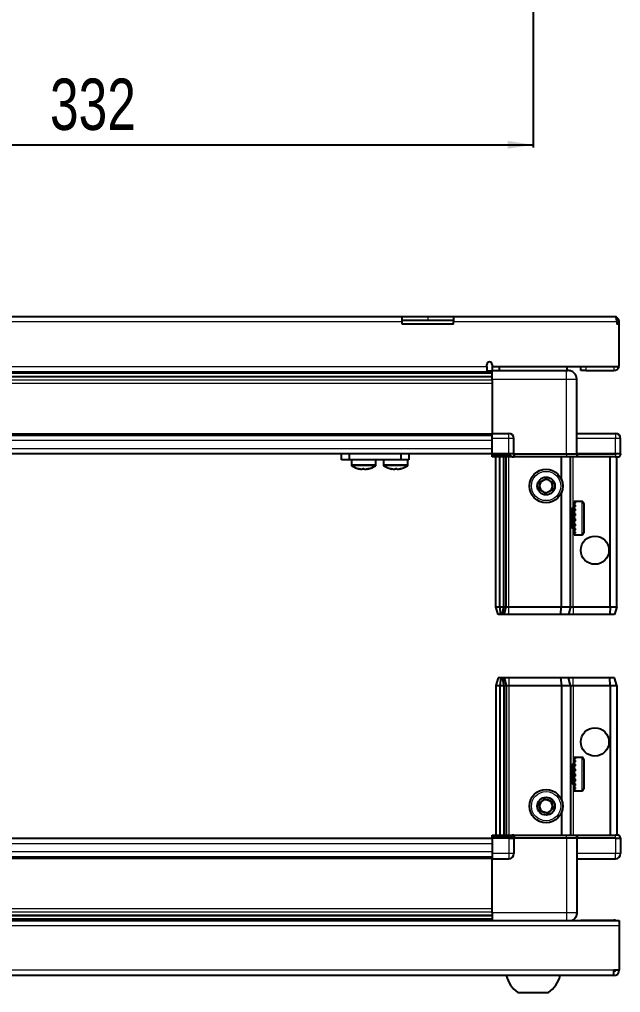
# Model space of a CAD drawing. Header units: millimetres. Extents: x 1021 to 2552, y 463 to 1596.
# Drawn here: x 1310.6 to 1544.6, y 463 to 842 of the extents above; entities that cross this region are included whole.
import ezdxf

# ---------------------------------------------------------------- set-up
doc = ezdxf.new("R2010")
doc.units = ezdxf.units.MM
doc.layers.add('FORMAT', color=7, linetype='Continuous')
doc.styles.add('SLDTEXTSTYLE0', font='TXT', dxfattribs={"width": 0.75})
doc.dimstyles.new('SLDDIMSTYLE0', dxfattribs={"dimtxt": 20, "dimasz": 10, "dimexe": 0, "dimexo": 0.0625, "dimgap": 5, "dimtad": 2, "dimdec": 1, "dimrnd": 1e-09, "dimzin": 12, "dimdsep": 46, "dimtxsty": 'SLDTEXTSTYLE0', "dimsah": 1, "dimcen": 0.09, "dimadec": 0, "dimazin": 3, "dimtfac": 1, "dimtofl": 0, "dimtmove": 0, "dimatfit": 3, "dimfxl": 0, "dimfrac": 2, "dimtolj": 1, "dimtzin": 12, "dimarcsym": 0})

# ---------------------------------------------------------------- blocks, each defined once
blk = doc.blocks.new('_D_2')
at = {"layer": 'FORMAT'}
for p, q in [((1178.63, 883.65), (1178.63, 792.16)), ((1510.63, 883.65), (1510.63, 792.16)), ((1178.63, 793.16), (1510.63, 793.16))]:
    blk.add_line(p, q, dxfattribs=at)
for points in [[(1178.63, 793.16), (1188.63, 791.63), (1188.63, 794.7)], [(1510.63, 793.16), (1500.63, 794.7), (1500.63, 791.63)]]:
    blk.add_solid(points, dxfattribs=at)
at = {"layer": 'FORMAT', "insert": (1322.46, 818.95), "char_height": 20, "attachment_point": 1, "style": 'SLDTEXTSTYLE0'}
blk.add_mtext('332', dxfattribs=at)

msp = doc.modelspace()

# ---------------------------------------------------------------- linework, layer by layer
at = {"color": 7, "linetype": 'Continuous', "lineweight": 25}
for p, q in [((1229.63, 726.27), (1459.63, 726.27)), ((1459.63, 724.17), (1459.63, 726.27)), ((1459.63, 726.27), (1469.63, 726.27)), ((1469.63, 724.77), (1459.63, 724.77)), ((1459.63, 723.27), (1459.63, 724.17)), ((1469.63, 726.27), (1479.63, 726.27)), ((1479.63, 724.77), (1469.63, 724.77)), ((1479.63, 726.27), (1542.53, 726.27)), ((1479.63, 726.27), (1479.63, 724.17)), ((1479.63, 723.27), (1479.63, 724.17)), ((1543.13, 724.17), (1543.13, 723.27)), ((1543.13, 724.17), (1544.13, 724.17)), ((1544.13, 723.27), (1544.13, 724.17)), ((1479.63, 723.27), (1459.63, 723.27)), ((1544.13, 723.27), (1543.13, 723.27)), ((1544.13, 706.77), (1544.13, 723.27)), ((1492.63, 706.87), (1492.63, 707.62)), ((1492.63, 706.87), (1492.63, 704.77)), ((1494.63, 707.62), (1494.63, 706.77)), ((1494.63, 706.77), (1544.13, 706.77)), ((1494.63, 706.77), (1494.63, 705.27)), ((1494.63, 705.27), (1523.63, 705.27)), ((1497.38, 706.77), (1497.38, 705.27)), ((1523.88, 705.27), (1523.88, 706.77)), ((1529.13, 705.27), (1529.13, 706.77)), ((1531.13, 705.27), (1529.13, 705.27)), ((1531.13, 705.27), (1542.03, 705.27)), ((1494.63, 702.83), (1194.63, 702.83)), ((1494.63, 702.8), (1194.63, 702.8)), ((1196.63, 704.77), (1492.63, 704.77)), ((1220.75, 704.62), (1468.51, 704.62)), ((1463.13, 704.77), (1463.13, 704.62)), ((1463.24, 704.77), (1463.24, 704.62)), ((1463.42, 704.77), (1463.42, 704.62)), ((1463.93, 704.77), (1463.93, 704.62)), ((1464.32, 704.77), (1464.32, 704.62)), ((1465.18, 704.77), (1465.18, 704.62)), ((1465.74, 704.77), (1465.74, 704.62)), ((1466.86, 704.77), (1466.86, 704.62)), ((1467.54, 704.77), (1467.54, 704.62)), ((1468.51, 704.62), (1468.81, 704.62)), ((1468.81, 704.77), (1468.81, 704.62)), ((1468.81, 704.62), (1468.82, 704.62)), ((1468.82, 704.62), (1469.55, 704.62)), ((1469.07, 704.77), (1469.07, 704.62)), ((1469.55, 704.77), (1469.55, 704.62)), ((1469.55, 704.62), (1470.84, 704.62)), ((1470.75, 704.62), (1494.63, 704.62)), ((1470.84, 704.77), (1470.84, 704.62)), ((1470.94, 704.77), (1470.94, 704.62)), ((1471.56, 704.77), (1471.56, 704.62)), ((1472.76, 704.77), (1472.76, 704.62)), ((1473.38, 704.77), (1473.38, 704.62)), ((1474.36, 704.77), (1474.36, 704.62)), ((1474.84, 704.77), (1474.84, 704.62)), ((1475.51, 704.77), (1475.51, 704.62)), ((1475.79, 704.77), (1475.79, 704.62)), ((1476.08, 704.77), (1476.08, 704.62)), ((1476.13, 704.62), (1476.13, 704.77)), ((1476.13, 704.77), (1476.13, 704.62)), ((1494.63, 701.77), (1494.63, 680.77)), ((1527.63, 672.77), (1527.63, 701.77)), ((1194.63, 680.12), (1494.63, 680.12)), ((1494.63, 680.77), (1501.13, 680.77)), ((1494.63, 678.77), (1494.63, 680.77)), ((1494.63, 672.77), (1494.63, 678.77)), ((1503.13, 672.77), (1503.13, 678.77)), ((1527.63, 680.77), (1542.63, 680.77)), ((1544.63, 672.77), (1544.63, 678.77)), ((1194.63, 672.92), (1494.63, 672.92)), ((1435.98, 670.42), (1435.98, 672.92)), ((1438.98, 672.92), (1438.98, 670.42)), ((1459.18, 670.42), (1459.18, 672.92)), ((1462.18, 672.92), (1462.18, 670.42)), ((1494.63, 672.77), (1501.13, 672.77)), ((1494.63, 672.77), (1494.63, 672.44)), ((1494.63, 672.77), (1494.63, 672.77)), ((1501.13, 672.77), (1494.63, 672.77)), ((1494.63, 671.57), (1494.63, 672.44)), ((1494.63, 672.44), (1494.63, 672.44)), ((1494.63, 672.44), (1501.13, 672.44)), ((1502.45, 671.57), (1494.63, 671.57)), ((1496.13, 613.27), (1496.13, 671.57)), ((1497.63, 613.27), (1497.63, 671.57)), ((1499.13, 613.27), (1499.13, 671.57)), ((1500.13, 613.27), (1500.13, 671.57)), ((1503.13, 672.77), (1501.13, 672.77)), ((1502.45, 671.57), (1503.13, 671.57)), ((1503.13, 672.77), (1503.13, 671.57)), ((1503.13, 672.77), (1503.33, 672.77)), ((1503.33, 671.57), (1503.13, 671.57)), ((1503.33, 672.77), (1523.63, 672.77)), ((1523.63, 671.57), (1503.33, 671.57)), ((1521.63, 662.77), (1521.63, 671.57)), ((1523.63, 672.77), (1527.63, 672.77)), ((1527.63, 671.57), (1523.63, 671.57)), ((1525.13, 613.27), (1525.13, 671.57)), ((1527.63, 672.77), (1527.63, 671.57)), ((1527.63, 672.77), (1527.83, 672.77)), ((1527.83, 671.57), (1527.63, 671.57)), ((1527.83, 672.77), (1542.63, 672.77)), ((1542.63, 672.77), (1527.83, 672.77)), ((1542.63, 671.57), (1527.83, 671.57)), ((1540.63, 613.27), (1540.63, 671.57)), ((1544.63, 672.77), (1542.63, 672.77)), ((1542.63, 671.57), (1544.13, 671.57)), ((1543.13, 613.27), (1543.13, 671.57)), ((1544.13, 671.57), (1544.63, 672.44)), ((1544.63, 672.77), (1544.63, 672.44)), ((1438.98, 670.42), (1435.98, 670.42)), ((1459.18, 670.42), (1438.98, 670.42)), ((1439.83, 670.42), (1439.83, 668.52)), ((1449.33, 668.52), (1449.33, 670.42)), ((1449.38, 668.52), (1449.38, 670.42)), ((1452.33, 670.42), (1452.33, 668.52)), ((1462.18, 670.42), (1459.18, 670.42)), ((1461.83, 668.52), (1461.83, 670.42)), ((1521.63, 613.27), (1521.63, 657.77)), ((1526.63, 652.17), (1526.53, 652.17)), ((1526.53, 652.17), (1526.53, 643.37)), ((1529.53, 654.27), (1526.63, 654.27)), ((1526.63, 654.27), (1526.63, 654.26)), ((1527.13, 654.26), (1526.63, 654.26)), ((1526.63, 654.26), (1526.63, 654.18)), ((1526.63, 654.18), (1526.63, 653.84)), ((1527.13, 654.18), (1526.63, 654.18)), ((1527.13, 653.84), (1526.63, 653.84)), ((1526.63, 653.84), (1526.63, 653.53)), ((1526.63, 653.53), (1526.63, 652.82)), ((1527.13, 653.53), (1526.63, 653.53)), ((1527.13, 652.82), (1526.63, 652.82)), ((1526.63, 652.82), (1526.63, 652.32)), ((1526.63, 652.32), (1526.63, 651.31)), ((1527.13, 652.32), (1526.63, 652.32)), ((1527.13, 654.18), (1527.13, 654.26)), ((1527.13, 653.53), (1527.13, 653.84)), ((1527.13, 652.32), (1527.13, 652.82)), ((1530.33, 653.47), (1530.33, 651.99)), ((1530.33, 651.99), (1530.33, 642.07)), ((1525.16, 651.77), (1525.13, 651.77)), ((1525.65, 651.08), (1525.16, 651.77)), ((1525.16, 651.77), (1525.16, 650.73)), ((1525.16, 650.73), (1525.16, 643.77)), ((1526.13, 651.77), (1525.65, 651.08)), ((1525.65, 651.08), (1525.65, 650.22)), ((1525.65, 650.22), (1525.65, 644.46)), ((1526.13, 651.77), (1526.13, 650.73)), ((1526.13, 650.73), (1526.13, 643.77)), ((1527.13, 651.31), (1526.63, 651.31)), ((1526.63, 651.31), (1526.63, 650.67)), ((1526.63, 650.67), (1526.63, 649.45)), ((1527.13, 650.67), (1526.63, 650.67)), ((1527.13, 649.45), (1526.63, 649.45)), ((1526.63, 649.45), (1526.63, 648.91)), ((1527.13, 648.91), (1526.63, 648.91)), ((1526.63, 648.73), (1526.63, 647.43)), ((1527.13, 648.73), (1526.63, 648.73)), ((1527.13, 650.67), (1527.13, 651.31)), ((1527.13, 648.73), (1527.13, 649.45)), ((1525.16, 643.77), (1525.65, 644.46)), ((1525.65, 644.46), (1526.13, 643.77)), ((1527.13, 647.43), (1526.63, 647.43)), ((1527.13, 647.04), (1526.63, 647.04)), ((1526.63, 647.04), (1526.63, 646.69)), ((1527.13, 646.69), (1526.63, 646.69)), ((1526.63, 646.69), (1526.63, 645.44)), ((1527.13, 645.44), (1526.63, 645.44)), ((1526.63, 645.44), (1526.63, 644.76)), ((1526.63, 644.76), (1526.63, 643.68)), ((1527.13, 644.76), (1526.63, 644.76)), ((1527.13, 646.69), (1527.13, 647.43)), ((1527.13, 644.76), (1527.13, 645.44)), ((1525.13, 643.77), (1525.16, 643.77)), ((1526.53, 643.37), (1526.63, 643.37)), ((1527.13, 643.68), (1526.63, 643.68)), ((1526.63, 643.68), (1526.63, 643.13)), ((1526.63, 643.13), (1526.63, 642.32)), ((1527.13, 643.13), (1526.63, 643.13)), ((1527.13, 642.32), (1526.63, 642.32)), ((1526.63, 642.32), (1526.63, 641.95)), ((1526.63, 641.95), (1526.63, 641.49)), ((1527.13, 641.95), (1526.63, 641.95)), ((1527.13, 641.49), (1526.63, 641.49)), ((1526.63, 641.49), (1526.63, 641.34)), ((1526.63, 641.34), (1526.63, 641.27)), ((1527.13, 641.34), (1526.63, 641.34)), ((1526.63, 641.27), (1529.53, 641.27)), ((1527.13, 643.13), (1527.13, 643.68)), ((1527.13, 641.95), (1527.13, 642.32)), ((1527.13, 641.34), (1527.13, 641.49)), ((1496.13, 613.27), (1497.63, 613.27)), ((1496.93, 610.27), (1496.13, 613.27)), ((1498.08, 610.27), (1496.93, 610.27)), ((1497.63, 613.27), (1499.13, 613.27)), ((1498.08, 610.27), (1497.63, 613.27)), ((1498.58, 610.27), (1498.08, 610.27)), ((1498.58, 610.27), (1499.13, 613.27)), ((1499.33, 610.27), (1498.58, 610.27)), ((1499.13, 613.27), (1500.13, 613.27)), ((1499.33, 610.27), (1500.13, 613.27)), ((1501.13, 610.27), (1499.33, 610.27)), ((1500.13, 613.27), (1501.13, 613.27)), ((1501.13, 613.27), (1521.63, 613.27)), ((1521.3, 610.27), (1501.13, 610.27)), ((1521.3, 610.27), (1521.63, 613.27)), ((1524.33, 610.27), (1521.3, 610.27)), ((1521.63, 613.27), (1525.13, 613.27)), ((1525.13, 613.27), (1524.33, 610.27)), ((1526.13, 610.27), (1524.33, 610.27)), ((1525.13, 613.27), (1526.13, 613.27)), ((1526.13, 613.27), (1540.63, 613.27)), ((1540.47, 610.27), (1526.13, 610.27)), ((1540.63, 613.27), (1540.47, 610.27)), ((1542.33, 610.27), (1540.47, 610.27)), ((1540.63, 613.27), (1543.13, 613.27)), ((1543.13, 613.27), (1542.33, 610.27)), ((1496.93, 585.57), (1496.13, 582.57)), ((1498.08, 585.57), (1496.93, 585.57)), ((1498.08, 585.57), (1497.63, 582.57)), ((1498.58, 585.57), (1498.08, 585.57)), ((1498.58, 585.57), (1499.13, 582.57)), ((1499.33, 585.57), (1498.58, 585.57)), ((1499.33, 585.57), (1500.13, 582.57)), ((1501.13, 585.57), (1499.33, 585.57)), ((1521.3, 585.57), (1501.13, 585.57)), ((1521.3, 585.57), (1521.63, 582.57)), ((1524.33, 585.57), (1521.3, 585.57)), ((1525.13, 582.57), (1524.33, 585.57)), ((1526.13, 585.57), (1524.33, 585.57)), ((1540.47, 585.57), (1526.13, 585.57)), ((1540.63, 582.57), (1540.47, 585.57)), ((1542.33, 585.57), (1540.47, 585.57)), ((1543.13, 582.57), (1542.33, 585.57)), ((1496.13, 582.57), (1497.63, 582.57)), ((1496.13, 582.57), (1496.13, 524.27)), ((1497.63, 582.57), (1499.13, 582.57)), ((1497.63, 582.57), (1497.63, 524.27)), ((1499.13, 582.57), (1499.13, 524.27)), ((1499.13, 582.57), (1500.13, 582.57)), ((1500.13, 582.57), (1500.13, 524.27)), ((1500.13, 582.57), (1501.13, 582.57)), ((1501.13, 582.57), (1521.63, 582.57)), ((1521.63, 582.57), (1521.63, 538.07)), ((1521.63, 582.57), (1525.13, 582.57)), ((1525.13, 582.57), (1525.13, 524.27)), ((1525.13, 582.57), (1526.13, 582.57)), ((1526.13, 582.57), (1540.63, 582.57)), ((1540.63, 582.57), (1540.63, 524.27)), ((1540.63, 582.57), (1543.13, 582.57)), ((1543.13, 582.57), (1543.13, 524.27)), ((1529.53, 554.57), (1526.63, 554.57)), ((1527.13, 554.57), (1526.63, 554.57)), ((1526.63, 554.57), (1526.63, 554.53)), ((1526.63, 554.53), (1526.63, 554.24)), ((1527.13, 554.53), (1526.63, 554.53)), ((1527.13, 554.24), (1526.63, 554.24)), ((1526.63, 554.24), (1526.63, 553.97)), ((1527.13, 553.97), (1526.63, 553.97)), ((1526.63, 553.97), (1526.63, 553.3)), ((1527.13, 554.53), (1527.13, 554.57)), ((1527.13, 553.97), (1527.13, 554.24)), ((1530.33, 553.77), (1530.33, 542.37)), ((1525.16, 552.07), (1525.13, 552.07)), ((1525.65, 551.38), (1525.16, 552.07)), ((1525.16, 552.07), (1525.16, 544.07)), ((1526.13, 552.07), (1525.65, 551.38)), ((1525.65, 551.38), (1525.65, 544.76)), ((1526.13, 552.07), (1526.13, 544.07)), ((1526.63, 552.47), (1526.53, 552.47)), ((1526.53, 552.47), (1526.53, 543.67)), ((1527.13, 553.3), (1526.63, 553.3)), ((1526.63, 553.3), (1526.63, 552.83)), ((1526.63, 552.83), (1526.63, 551.85)), ((1527.13, 552.83), (1526.63, 552.83)), ((1527.13, 551.85), (1526.63, 551.85)), ((1526.63, 551.85), (1526.63, 551.23)), ((1526.63, 551.23), (1526.63, 550.03)), ((1527.13, 551.23), (1526.63, 551.23)), ((1527.13, 550.03), (1526.63, 550.03)), ((1526.63, 550.03), (1526.63, 549.4)), ((1527.13, 552.83), (1527.13, 553.3)), ((1527.13, 551.23), (1527.13, 551.85)), ((1527.13, 549.32), (1527.13, 550.03)), ((1527.13, 549.4), (1526.63, 549.4)), ((1526.63, 549.32), (1526.63, 548.02)), ((1527.13, 549.32), (1526.63, 549.32)), ((1527.13, 548.02), (1526.63, 548.02)), ((1527.13, 547.54), (1526.63, 547.54)), ((1526.63, 547.54), (1526.63, 547.29)), ((1526.63, 547.29), (1526.63, 546.02)), ((1527.13, 547.29), (1526.63, 547.29)), ((1527.13, 546.02), (1526.63, 546.02)), ((1526.63, 546.02), (1526.63, 545.33)), ((1527.13, 547.29), (1527.13, 548.02)), ((1527.13, 545.33), (1527.13, 546.02)), ((1525.13, 544.07), (1525.16, 544.07)), ((1525.16, 544.07), (1525.65, 544.76)), ((1525.65, 544.76), (1526.13, 544.07)), ((1526.53, 543.67), (1526.63, 543.67)), ((1526.63, 545.33), (1526.63, 544.21)), ((1527.13, 545.33), (1526.63, 545.33)), ((1527.13, 544.21), (1526.63, 544.21)), ((1526.63, 544.21), (1526.63, 543.64)), ((1526.63, 543.64), (1526.63, 542.79)), ((1527.13, 543.64), (1526.63, 543.64)), ((1527.13, 542.79), (1526.63, 542.79)), ((1526.63, 542.79), (1526.63, 542.39)), ((1526.63, 542.39), (1526.63, 541.88)), ((1527.13, 542.39), (1526.63, 542.39)), ((1527.13, 543.64), (1527.13, 544.21)), ((1527.13, 542.39), (1527.13, 542.79)), ((1527.13, 541.88), (1526.63, 541.88)), ((1526.63, 541.88), (1526.63, 541.69)), ((1526.63, 541.69), (1526.63, 541.57)), ((1527.13, 541.69), (1526.63, 541.69)), ((1526.63, 541.57), (1529.53, 541.57)), ((1527.13, 541.69), (1527.13, 541.88)), ((1521.63, 533.07), (1521.63, 524.27)), ((1494.63, 524.27), (1502.45, 524.27)), ((1494.63, 523.41), (1494.63, 524.27)), ((1501.13, 523.41), (1494.63, 523.41)), ((1494.63, 523.07), (1494.63, 523.41)), ((1501.13, 523.07), (1494.63, 523.07)), ((1494.63, 523.07), (1494.63, 517.07)), ((1501.13, 523.07), (1503.13, 523.07)), ((1503.13, 523.07), (1501.13, 523.07)), ((1503.13, 524.27), (1502.45, 524.27)), ((1503.13, 523.07), (1503.13, 524.27)), ((1503.13, 524.27), (1503.33, 524.27)), ((1503.33, 523.07), (1503.13, 523.07)), ((1503.13, 523.07), (1503.13, 517.07)), ((1503.33, 524.27), (1523.63, 524.27)), ((1523.63, 523.07), (1503.33, 523.07)), ((1523.63, 524.27), (1527.63, 524.27)), ((1527.63, 523.07), (1523.63, 523.07)), ((1527.63, 523.07), (1527.63, 524.27)), ((1527.63, 524.27), (1527.83, 524.27)), ((1527.83, 523.07), (1527.63, 523.07)), ((1527.63, 523.07), (1527.63, 494.07)), ((1527.83, 524.27), (1542.63, 524.27)), ((1542.63, 523.07), (1527.83, 523.07)), ((1544.13, 524.27), (1542.63, 524.27)), ((1542.63, 523.07), (1544.63, 523.07)), ((1544.63, 523.41), (1544.13, 524.27)), ((1544.63, 523.41), (1544.13, 524.27)), ((1544.63, 523.07), (1544.63, 523.41)), ((1544.63, 523.07), (1544.63, 523.41)), ((1544.63, 523.07), (1544.63, 523.07)), ((1544.63, 523.07), (1544.63, 517.07)), ((1494.63, 522.92), (1194.63, 522.92)), ((1494.63, 515.72), (1194.63, 515.72)), ((1494.63, 517.07), (1494.63, 515.07)), ((1494.63, 515.07), (1501.13, 515.07)), ((1494.63, 494.07), (1494.63, 515.07)), ((1527.63, 515.07), (1542.63, 515.07)), ((1194.63, 493.05), (1494.63, 493.05)), ((1194.63, 493.01), (1494.63, 493.01)), ((1145.13, 491.07), (1544.13, 491.07)), ((1468.51, 491.22), (1220.75, 491.22)), ((1463.13, 491.07), (1463.13, 491.22)), ((1463.3, 491.07), (1463.3, 491.22)), ((1463.51, 491.07), (1463.51, 491.22)), ((1464.07, 491.07), (1464.07, 491.22)), ((1464.49, 491.07), (1464.49, 491.22)), ((1465.39, 491.07), (1465.39, 491.22)), ((1465.97, 491.07), (1465.97, 491.22)), ((1467.12, 491.07), (1467.12, 491.22)), ((1467.81, 491.07), (1467.81, 491.22)), ((1469.09, 491.22), (1468.51, 491.22)), ((1469.09, 491.07), (1469.09, 491.22)), ((1469.1, 491.22), (1469.09, 491.22)), ((1469.83, 491.22), (1469.1, 491.22)), ((1469.27, 491.07), (1469.27, 491.22)), ((1469.77, 491.07), (1469.77, 491.22)), ((1469.83, 491.07), (1469.83, 491.22)), ((1470.86, 491.22), (1469.83, 491.22)), ((1469.83, 491.22), (1469.83, 491.22)), ((1494.63, 491.22), (1470.75, 491.22)), ((1471.12, 491.07), (1471.12, 491.22)), ((1471.83, 491.07), (1471.83, 491.22)), ((1473, 491.07), (1473, 491.22)), ((1473.61, 491.07), (1473.61, 491.22)), ((1474.55, 491.07), (1474.55, 491.22)), ((1475, 491.07), (1475, 491.22)), ((1475.62, 491.07), (1475.62, 491.22)), ((1475.87, 491.07), (1475.87, 491.22)), ((1476.11, 491.07), (1476.11, 491.22)), ((1476.13, 491.07), (1476.13, 491.22)), ((1529.13, 491.17), (1529.13, 491.07)), ((1529.13, 491.17), (1542.03, 491.17)), ((1544.13, 491.07), (1544.13, 488.97)), ((1544.13, 488.97), (1544.13, 471.67)), ((1544.13, 471.67), (1542.03, 471.67)), ((1542.03, 469.57), (1542.03, 471.67)), ((1542.03, 469.57), (1147.23, 469.57)), ((1504.63, 462.97), (1516.63, 462.97))]:
    msp.add_line(p, q, dxfattribs=at)
at = {"color": 8, "linetype": 'Continuous', "lineweight": 18}
for p, q in [((1459.63, 724.17), (1229.63, 724.17)), ((1469.63, 726.27), (1469.63, 724.77)), ((1543.13, 724.17), (1479.63, 724.17)), ((1196.63, 706.87), (1492.63, 706.87)), ((1492.63, 705.27), (1494.63, 705.27)), ((1531.13, 706.77), (1531.13, 705.27)), ((1542.03, 706.77), (1542.03, 705.27)), ((1494.63, 704.04), (1194.63, 704.04)), ((1194.63, 701.59), (1494.63, 701.59)), ((1523.63, 701.77), (1494.63, 701.77)), ((1523.63, 672.77), (1523.63, 701.77)), ((1494.63, 700.18), (1194.63, 700.18)), ((1194.63, 680.77), (1494.63, 680.77)), ((1501.13, 678.77), (1494.63, 678.77)), ((1501.13, 678.77), (1501.13, 680.77)), ((1501.13, 672.77), (1501.13, 678.77)), ((1503.13, 678.77), (1501.13, 678.77)), ((1542.63, 678.77), (1527.63, 678.77)), ((1542.63, 680.77), (1542.63, 678.77)), ((1542.63, 672.77), (1542.63, 678.77)), ((1544.63, 678.77), (1542.63, 678.77)), ((1194.63, 678.12), (1494.63, 678.12)), ((1194.63, 674.92), (1494.63, 674.92)), ((1494.63, 672.77), (1494.63, 672.44)), ((1501.13, 672.77), (1501.13, 672.44)), ((1501.13, 613.27), (1501.13, 671.57)), ((1503.33, 672.77), (1503.33, 671.57)), ((1523.63, 672.77), (1523.63, 671.57)), ((1526.13, 651.77), (1526.13, 671.57)), ((1527.83, 672.77), (1527.83, 671.57)), ((1542.63, 672.77), (1542.63, 671.57)), ((1442.04, 668.52), (1439.83, 668.52)), ((1442.14, 668.15), (1440.02, 668.15)), ((1449.33, 668.52), (1442.04, 668.52)), ((1449.14, 668.15), (1442.14, 668.15)), ((1449.19, 668.15), (1449.14, 668.15)), ((1449.38, 668.52), (1449.33, 668.52)), ((1459.83, 668.52), (1452.33, 668.52)), ((1459.72, 668.15), (1452.52, 668.15)), ((1461.64, 668.15), (1459.72, 668.15)), ((1461.83, 668.52), (1459.83, 668.52)), ((1529.53, 654.27), (1529.53, 652.58)), ((1529.53, 652.58), (1529.53, 641.27)), ((1526.13, 613.27), (1526.13, 643.77)), ((1501.13, 610.27), (1501.13, 613.27)), ((1526.13, 613.27), (1526.13, 610.27)), ((1501.13, 585.57), (1501.13, 582.57)), ((1526.13, 582.57), (1526.13, 585.57)), ((1501.13, 582.57), (1501.13, 524.27)), ((1526.13, 582.57), (1526.13, 552.07)), ((1529.53, 554.57), (1529.53, 541.57)), ((1526.13, 544.07), (1526.13, 524.27)), ((1501.13, 523.07), (1501.13, 523.41)), ((1501.13, 523.07), (1501.13, 517.07)), ((1503.33, 524.27), (1503.33, 523.07)), ((1523.63, 523.07), (1523.63, 524.27)), ((1523.63, 523.07), (1523.63, 494.07)), ((1527.83, 524.27), (1527.83, 523.07)), ((1542.63, 523.07), (1542.63, 524.27)), ((1542.63, 523.07), (1542.63, 517.07)), ((1494.63, 520.92), (1194.63, 520.92)), ((1494.63, 517.72), (1194.63, 517.72)), ((1501.13, 517.07), (1494.63, 517.07)), ((1501.13, 517.07), (1501.13, 515.07)), ((1503.13, 517.07), (1501.13, 517.07)), ((1542.63, 517.07), (1527.63, 517.07)), ((1542.63, 515.07), (1542.63, 517.07)), ((1544.63, 517.07), (1542.63, 517.07)), ((1494.63, 515.07), (1194.63, 515.07)), ((1194.63, 495.67), (1494.63, 495.67)), ((1494.63, 494.26), (1194.63, 494.26)), ((1523.63, 494.07), (1494.63, 494.07)), ((1544.13, 488.97), (1145.13, 488.97)), ((1194.63, 491.81), (1494.63, 491.81)), ((1542.03, 491.07), (1542.03, 491.17)), ((1542.03, 471.67), (1147.23, 471.67))]:
    msp.add_line(p, q, dxfattribs=at)
at = {"color": 7, "linetype": 'Continuous', "lineweight": 25, "flags": 128}
msp.add_lwpolyline([(1542.67, 491.07), (1542.44, 491.13), (1542.03, 491.17)], dxfattribs=at)
at = {"color": 7, "linetype": 'Continuous', "lineweight": 25}
for centre, radius in [((1515.63, 660.27), 6.5), ((1515.63, 660.27), 3.46), ((1534.63, 635.27), 5.5), ((1534.63, 560.57), 5.5), ((1515.63, 535.57), 6.5), ((1515.63, 535.57), 3.46)]:
    msp.add_circle(centre, radius, dxfattribs=at)
at = {"color": 8, "linetype": 'Continuous', "lineweight": 18}
for centre in [(1515.63, 660.27), (1515.63, 535.57)]:
    msp.add_circle(centre, 5.7, dxfattribs=at)
at = {"color": 7, "linetype": 'Continuous', "lineweight": 25}
for centre, radius, start, end in [((1493.63, 707.62), 1, 0, 180), ((1542.03, 707.37), 2.1, 270, 343.3985), ((1501.13, 678.77), 2, 0, 90), ((1542.63, 678.77), 2, 0, 90), ((1440.28, 668.52), 0.45, 180, 235.2821), ((1444.58, 674.72), 8, 235.2821, 259.054), ((1444.58, 674.72), 8, 280.846, 304.7179), ((1444.63, 674.72), 8, 280.9211, 304.7179), ((1448.88, 668.52), 0.45, 304.7179, 0), ((1448.93, 668.52), 0.45, 304.7179, 0), ((1452.78, 668.52), 0.45, 180, 235.2821), ((1457.08, 674.72), 8, 235.2821, 258.923), ((1457.08, 674.72), 8, 280.9392, 304.7179), ((1461.38, 668.52), 0.45, 304.7179, 0), ((1515.63, 660.27), 2.5, 118.295, 178.295), ((1515.63, 660.27), 2.5, 178.295, 238.295), ((1515.63, 660.27), 2.5, 58.295, 118.295), ((1515.63, 660.27), 2.5, 298.295, 358.295), ((1515.63, 660.27), 2.5, 358.295, 58.295), ((1515.63, 660.27), 2.5, 238.295, 298.295), ((1526.13, 652.17), 0.4, 270, 0), ((1529.53, 653.47), 0.8, 360, 90), ((1526.13, 643.37), 0.4, 360, 90), ((1529.53, 642.07), 0.8, 270, 0), ((1529.53, 553.77), 0.8, 360, 90), ((1526.13, 552.47), 0.4, 270, 0), ((1526.13, 543.67), 0.4, 360, 90), ((1529.53, 542.37), 0.8, 270, 0), ((1515.63, 535.57), 2.5, 134.6767, 194.6767), ((1515.63, 535.57), 2.5, 194.6767, 254.6767), ((1515.63, 535.57), 2.5, 74.6767, 134.6767), ((1515.63, 535.57), 2.5, 14.6767, 74.6767), ((1515.63, 535.57), 2.5, 314.6767, 14.6767), ((1515.63, 535.57), 2.5, 254.6767, 314.6767), ((1501.13, 517.07), 2, 270, 0), ((1542.63, 517.07), 2, 270, 0), ((1542.03, 471.67), 2.1, 270, 0), ((1542.03, 471.67), 0.6, 270, 0), ((1511.65, 472.6), 11.91, 194.7004, 233.8734), ((1509.6, 472.6), 11.91, 306.1266, 345.2996)]:
    msp.add_arc(centre, radius, start, end, dxfattribs=at)
for centre, start_param, end_param in [((1501.13, 668.97), 5.560451, 6.283185), ((1501.13, 526.87), 3.141593, 3.864327)]:
    msp.add_ellipse(centre, major_axis=(0, 3.46), ratio=0.57735, start_param=start_param, end_param=end_param, dxfattribs=at)
for points, knots in [([(1542.53, 726.27), (1542.58, 726.25), (1542.67, 726.19), (1542.8, 725.8), (1542.93, 725.24), (1543.04, 724.66), (1543.11, 724.3), (1543.13, 724.17)], [0, 0, 0, 0, 0.230255, 0.448522, 0.666786, 0.88505, 1, 1, 1, 1]), ([(1544.13, 724.17), (1544.1, 724.43), (1544.05, 724.92), (1543.66, 725.56), (1543.14, 726.01), (1542.72, 726.14), (1542.53, 726.19)], [0, 0, 0, 0, 0.272554, 0.530916, 0.789275, 1, 1, 1, 1]), ([(1494.63, 701.77), (1494.63, 702.17), (1494.63, 702.95), (1494.63, 704), (1494.63, 704.79), (1494.63, 705.21), (1494.63, 705.26), (1494.63, 705.27)], [0, 0, 0, 0, 0.214694, 0.429388, 0.644082, 0.858775, 1, 1, 1, 1]), ([(1523.63, 705.27), (1523.69, 705.27), (1523.83, 705.27), (1523.99, 705.27), (1524.11, 705.27), (1524.12, 705.27), (1524.13, 705.27)], [0, 0, 0, 0, 0.249394, 0.500333, 0.750167, 1, 1, 1, 1]), ([(1527.63, 701.77), (1527.58, 702.21), (1527.51, 702.89), (1527.07, 703.71), (1526.62, 704.27), (1526.06, 704.72), (1525.25, 705.15), (1524.57, 705.23), (1524.13, 705.27)], [0, 0, 0, 0, 0.239457, 0.368361, 0.5, 0.631639, 0.760543, 1, 1, 1, 1]), ([(1443.06, 666.87), (1443.06, 666.87), (1443.02, 666.88), (1442.81, 666.94), (1442.65, 667.01), (1442.59, 667.03), (1442.58, 667.04), (1442.58, 667.05), (1442.59, 667.05), (1442.61, 667.04), (1442.66, 667.03), (1442.88, 666.98), (1443.21, 666.91), (1443.59, 666.87), (1443.87, 666.86), (1444.13, 666.9), (1444.27, 666.97), (1444.4, 667.03), (1444.45, 667.04), (1444.47, 667.05), (1444.49, 667.05), (1444.52, 667.04), (1444.56, 667.04), (1444.68, 666.99), (1444.84, 666.92), (1445.09, 666.86), (1445.45, 666.86), (1445.82, 666.91), (1446.15, 666.97), (1446.38, 667.03), (1446.46, 667.04), (1446.48, 667.05), (1446.49, 667.05), (1446.49, 667.04), (1446.47, 667.02), (1446.31, 666.95), (1446.07, 666.87), (1446.09, 666.87), (1446.09, 666.87)], [0, 0, 0, 0, 0.0245191, 0.1059739, 0.1338421, 0.1478185, 0.1535531, 0.1564027, 0.1592796, 0.1617801, 0.1664773, 0.1816483, 0.2541107, 0.3009981, 0.3355791, 0.3791917, 0.4620214, 0.4826759, 0.486455, 0.4902707, 0.4928167, 0.4953568, 0.4997844, 0.513427, 0.5769545, 0.6409725, 0.679017, 0.7313711, 0.7890832, 0.8180386, 0.8216661, 0.824546, 0.8274502, 0.8308045, 0.8371581, 0.8638539, 0.9698659, 1, 1, 1, 1]), ([(1455.55, 666.87), (1455.56, 666.87), (1455.61, 666.86), (1455.56, 666.88), (1455.44, 666.93), (1455.33, 666.98), (1455.28, 667.01), (1455.25, 667.03), (1455.23, 667.04), (1455.23, 667.04), (1455.24, 667.05), (1455.24, 667.05), (1455.25, 667.05)], [0, 0, 0, 0, 0.117513, 0.3191822, 0.6555874, 0.7806573, 0.8588867, 0.9097918, 0.9600554, 0.9795862, 0.9947917, 1, 1, 1, 1]), ([(1455.25, 667.05), (1455.25, 667.05), (1455.26, 667.04), (1455.3, 667.04), (1455.46, 667), (1455.75, 666.94), (1456.1, 666.88), (1456.43, 666.86), (1456.76, 666.88), (1456.97, 666.94), (1457.13, 667.01), (1457.21, 667.03), (1457.25, 667.04), (1457.28, 667.05), (1457.3, 667.05), (1457.32, 667.04), (1457.37, 667.03), (1457.47, 666.98), (1457.58, 666.91), (1457.78, 666.87), (1458.03, 666.86), (1458.42, 666.9), (1458.77, 666.97), (1459.04, 667.03), (1459.1, 667.04), (1459.12, 667.05), (1459.13, 667.05), (1459.13, 667.04), (1459.12, 667.04), (1459.02, 666.99), (1458.81, 666.92), (1458.59, 666.86), (1458.58, 666.87), (1458.58, 666.87)], [0, 0, 0, 0, 0.003351, 0.008063, 0.021119, 0.079476, 0.149012, 0.192992, 0.237333, 0.333888, 0.366922, 0.38349, 0.390287, 0.393665, 0.397075, 0.40004, 0.405607, 0.423591, 0.509487, 0.565066, 0.606058, 0.657756, 0.755941, 0.780424, 0.784904, 0.789427, 0.792445, 0.795456, 0.800704, 0.816876, 0.89218, 0.968066, 1, 1, 1, 1]), ([(1513.09, 658.9), (1513.1, 659.42), (1513.13, 660.38), (1513.16, 661.34), (1513.17, 661.79)], [0, 0, 0, 0, 0.5346859, 1, 1, 1, 1]), ([(1513.17, 661.79), (1513.63, 662.03), (1514.48, 662.49), (1515.32, 662.95), (1515.72, 663.16)], [0, 0, 0, 0, 0.534686, 1, 1, 1, 1]), ([(1515.72, 663.16), (1515.82, 663.09), (1516.33, 662.78), (1517.18, 662.25), (1517.88, 661.82), (1518.17, 661.64)], [0, 0, 0, 0, 0.133125, 0.637099, 1, 1, 1, 1]), ([(1518.17, 661.64), (1518.16, 661.13), (1518.13, 660.16), (1518.1, 659.2), (1518.09, 658.76)], [0, 0, 0, 0, 0.534686, 1, 1, 1, 1]), ([(1515.54, 657.39), (1515.25, 657.57), (1514.55, 658), (1513.7, 658.52), (1513.19, 658.84), (1513.09, 658.9)], [0, 0, 0, 0, 0.3629006, 0.8668753, 1, 1, 1, 1]), ([(1518.09, 658.76), (1517.63, 658.51), (1516.78, 658.05), (1515.94, 657.6), (1515.54, 657.39)], [0, 0, 0, 0, 0.5346859, 1, 1, 1, 1]), ([(1512.85, 536.34), (1513.21, 536.7), (1513.9, 537.38), (1514.58, 538.05), (1514.9, 538.37)], [0, 0, 0, 0, 0.534686, 1, 1, 1, 1]), ([(1514.9, 538.37), (1515.4, 538.23), (1516.33, 537.97), (1517.25, 537.72), (1517.68, 537.6)], [0, 0, 0, 0, 0.5346859, 1, 1, 1, 1]), ([(1513.58, 533.54), (1513.49, 533.88), (1513.28, 534.67), (1513.03, 535.64), (1512.88, 536.21), (1512.85, 536.34)], [0, 0, 0, 0, 0.362901, 0.866875, 1, 1, 1, 1]), ([(1518.41, 534.81), (1518.05, 534.45), (1517.36, 533.77), (1516.68, 533.09), (1516.36, 532.78)], [0, 0, 0, 0, 0.5346859, 1, 1, 1, 1]), ([(1517.68, 537.6), (1517.71, 537.48), (1517.87, 536.9), (1518.12, 535.94), (1518.33, 535.14), (1518.41, 534.81)], [0, 0, 0, 0, 0.133125, 0.637099, 1, 1, 1, 1]), ([(1516.36, 532.78), (1515.86, 532.92), (1514.93, 533.17), (1514.01, 533.43), (1513.58, 533.54)], [0, 0, 0, 0, 0.534686, 1, 1, 1, 1]), ([(1494.63, 494.07), (1494.63, 493.68), (1494.63, 492.89), (1494.63, 491.87), (1494.63, 491.24), (1494.63, 491.08), (1494.63, 491.07)], [0, 0, 0, 0, 0.32552, 0.65104, 0.97656, 1, 1, 1, 1]), ([(1527.63, 494.07), (1527.58, 493.63), (1527.51, 492.96), (1527.08, 492.14), (1526.62, 491.59), (1526.22, 491.23), (1525.95, 491.1), (1525.91, 491.07)], [0, 0, 0, 0, 0.3630185, 0.5584377, 0.7580039, 0.9575702, 1, 1, 1, 1])]:
    msp.add_open_spline(points, degree=3, knots=knots, dxfattribs=at)
at = {"color": 8, "linetype": 'Continuous', "lineweight": 18}
for points, knots in [([(1523.63, 701.77), (1523.63, 702.21), (1523.63, 702.89), (1523.63, 703.71), (1523.63, 704.27), (1523.63, 704.72), (1523.63, 705.15), (1523.63, 705.23), (1523.63, 705.27)], [0, 0, 0, 0, 0.239457, 0.368361, 0.5, 0.631639, 0.760543, 1, 1, 1, 1]), ([(1523.63, 494.07), (1523.63, 493.63), (1523.63, 492.96), (1523.63, 492.14), (1523.63, 491.59), (1523.63, 491.23), (1523.63, 491.1), (1523.63, 491.07)], [0, 0, 0, 0, 0.3630185, 0.5584377, 0.7580039, 0.9575702, 1, 1, 1, 1])]:
    msp.add_open_spline(points, degree=3, knots=knots, dxfattribs=at)
for points in [[(1527.63, 701.77), (1527.57, 701.77), (1527.45, 701.77), (1526.52, 701.77), (1525.2, 701.77), (1524.15, 701.77), (1523.63, 701.77)], [(1527.63, 494.07), (1527.57, 494.07), (1527.45, 494.07), (1526.52, 494.07), (1525.2, 494.07), (1524.15, 494.07), (1523.63, 494.07)]]:
    msp.add_open_spline(points, degree=3, dxfattribs=at)

# ---------------------------------------------------------------- dimensions: what is measured, and where the dimension line sits
at = {"layer": 'FORMAT'}
dim = msp.add_linear_dim(base=(1510.63, 793.16), p1=(1178.63, 883.66), p2=(1510.63, 883.66), angle=0, dimstyle='SLDDIMSTYLE0', dxfattribs=at)
dim.commit()
dim.dimension.update_dxf_attribs({"geometry": '_D_2', "text_midpoint": (1344.63, 793.16), "dimtype": 160})

doc.saveas('drawing.dxf')
